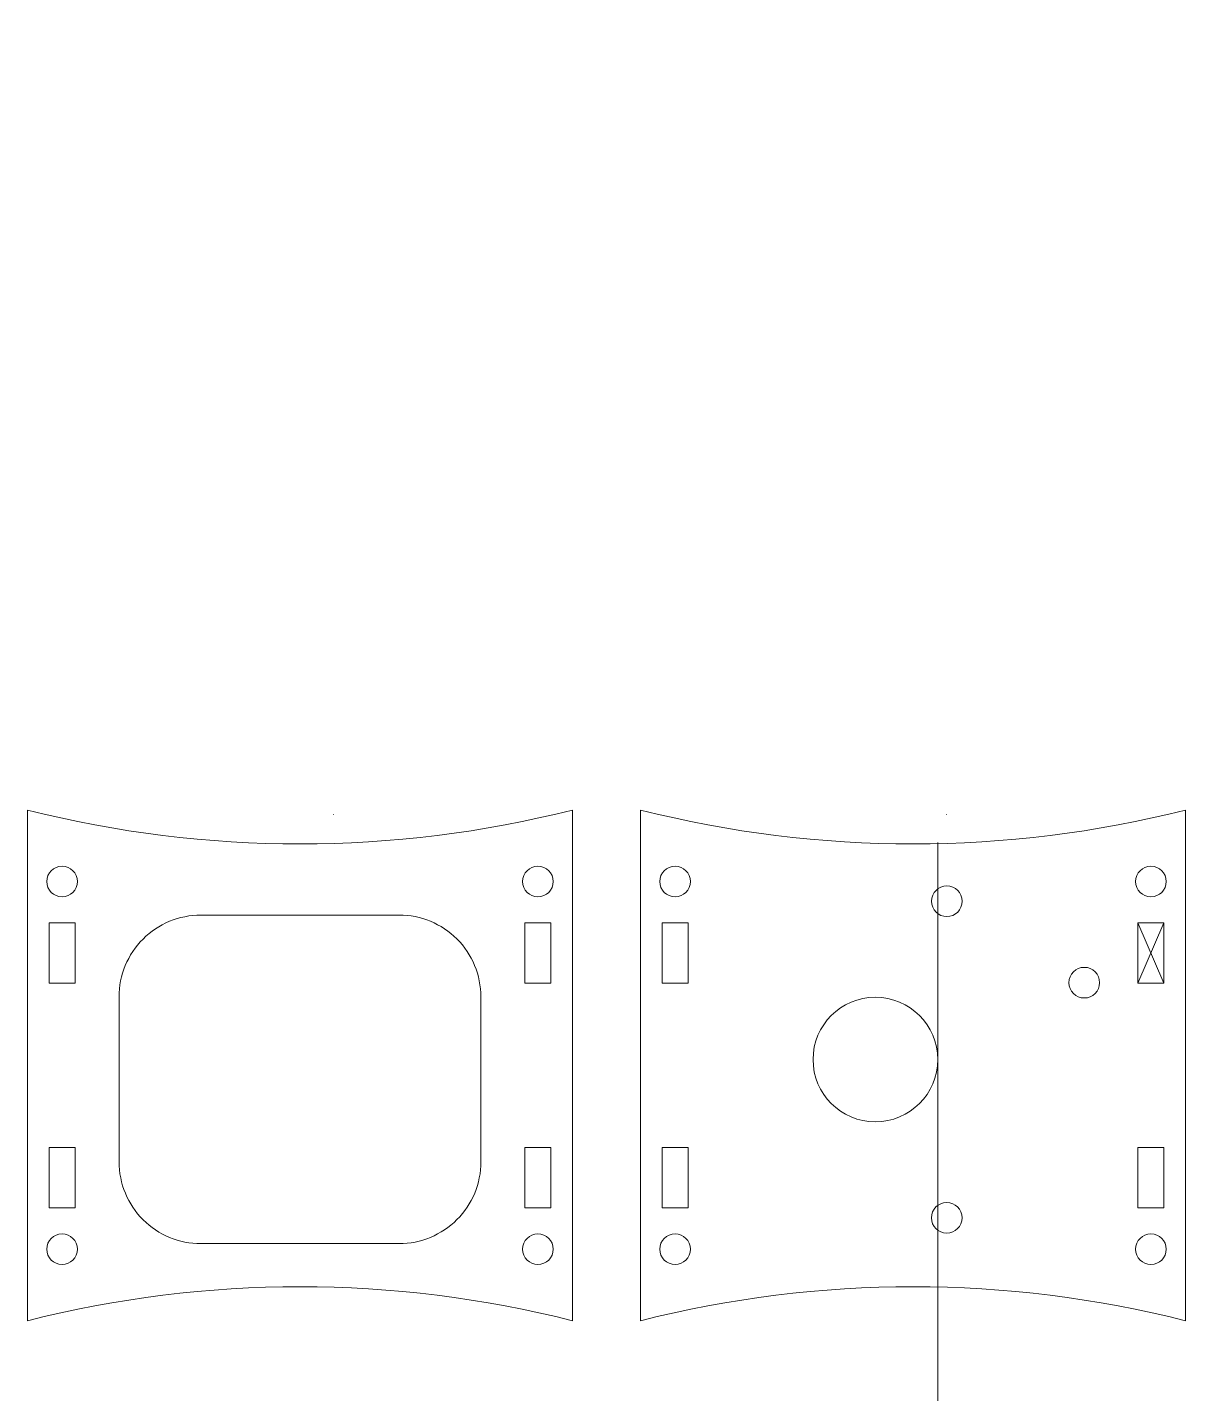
# Model space of a CAD drawing. Header units: millimetres. Extents: x -199 to 58, y -249 to 130.
# Drawn here: x -55.1 to 58.2, y -3.3 to 130.5 of the extents above; entities that cross this region are included whole.
import ezdxf

# ---------------------------------------------------------------- set-up
doc = ezdxf.new("R2010")
doc.units = ezdxf.units.MM
doc.header["$MEASUREMENT"] = 0
doc.layers.add('Layer 1', color=7, linetype='Continuous')

msp = doc.modelspace()

# ---------------------------------------------------------------- linework, layer by layer
at = {"layer": 'Layer 1', "lineweight": 9}
for points, knots in [([(33.9639, 29.4011), (33.9639, 32.77), (31.2329, 35.5011), (27.8639, 35.5011), (27.8639, 35.5011), (24.495, 35.5011), (21.7639, 32.77), (21.7639, 29.4011), (21.7639, 29.4011), (21.7639, 26.0321), (24.495, 23.3011), (27.8639, 23.3011), (27.8639, 23.3011), (31.2328, 23.301), (33.9639, 26.0321), (33.9639, 29.401), (33.9639, 130.468), (33.9639, -172.7329), (33.9639, 29.4011)], [0, 0, 0, 0, 0.2, 0.2, 0.2, 0.2, 0.4, 0.4, 0.4, 0.4, 0.6, 0.6, 0.6, 0.6, 1, 1, 1, 1.0001, 1.0001, 1.0001, 1.0001]), ([(-50.2361, 46.8301), (-50.2361, 47.6585), (-50.9076, 48.3301), (-51.7361, 48.3301), (-51.7361, 48.3301), (-52.5645, 48.3301), (-53.2361, 47.6585), (-53.2361, 46.8301), (-53.2361, 46.8301), (-53.2361, 46.0017), (-52.5645, 45.3301), (-51.7361, 45.3301), (-51.7361, 45.3301), (-50.9077, 45.3301), (-50.2361, 46.0017), (-50.2361, 46.8301)], [0, 0, 0, 0, 0.2, 0.2, 0.2, 0.2, 0.4, 0.4, 0.4, 0.4, 0.6, 0.6, 0.6, 0.6, 1, 1, 1, 1]), ([(-3.6639, 46.8301), (-3.6639, 47.6585), (-4.3355, 48.3301), (-5.1639, 48.3301), (-5.1639, 48.3301), (-5.9924, 48.3301), (-6.6639, 47.6585), (-6.6639, 46.8301), (-6.6639, 46.8301), (-6.6639, 46.0017), (-5.9924, 45.3301), (-5.1639, 45.3301), (-5.1639, 45.3301), (-4.3355, 45.3301), (-3.6639, 46.0017), (-3.6639, 46.8301)], [0, 0, 0, 0, 0.2, 0.2, 0.2, 0.2, 0.4, 0.4, 0.4, 0.4, 0.6, 0.6, 0.6, 0.6, 1, 1, 1, 1]), ([(9.7639, 46.8301), (9.7639, 47.6585), (9.0924, 48.3301), (8.2639, 48.3301), (8.2639, 48.3301), (7.4355, 48.3301), (6.7639, 47.6585), (6.7639, 46.8301), (6.7639, 46.8301), (6.7639, 46.0017), (7.4355, 45.3301), (8.2639, 45.3301), (8.2639, 45.3301), (9.0923, 45.3301), (9.7639, 46.0017), (9.7639, 46.8301)], [0, 0, 0, 0, 0.2, 0.2, 0.2, 0.2, 0.4, 0.4, 0.4, 0.4, 0.6, 0.6, 0.6, 0.6, 1, 1, 1, 1]), ([(56.3361, 46.8301), (56.3361, 47.6585), (55.6645, 48.3301), (54.8361, 48.3301), (54.8361, 48.3301), (54.0076, 48.3301), (53.3361, 47.6585), (53.3361, 46.8301), (53.3361, 46.8301), (53.3361, 46.0017), (54.0076, 45.3301), (54.8361, 45.3301), (54.8361, 45.3301), (55.6645, 45.3301), (56.3361, 46.0017), (56.3361, 46.8301)], [0, 0, 0, 0, 0.2, 0.2, 0.2, 0.2, 0.4, 0.4, 0.4, 0.4, 0.6, 0.6, 0.6, 0.6, 1, 1, 1, 1]), ([(36.3639, 44.9008), (36.3639, 45.7292), (35.6924, 46.4008), (34.8639, 46.4008), (34.8639, 46.4008), (34.0355, 46.4008), (33.3639, 45.7292), (33.3639, 44.9008), (33.3639, 44.9008), (33.3639, 44.0724), (34.0355, 43.4008), (34.8639, 43.4008), (34.8639, 43.4008), (35.6923, 43.4008), (36.3639, 44.0724), (36.3639, 44.9008)], [0, 0, 0, 0, 0.2, 0.2, 0.2, 0.2, 0.4, 0.4, 0.4, 0.4, 0.6, 0.6, 0.6, 0.6, 1, 1, 1, 1]), ([(-38.1558, 11.3754), (-38.1558, 11.3754), (-18.7442, 11.3754), (-18.7442, 11.3754), (-18.7442, 11.3754), (-16.6212, 11.3768), (-14.5856, 12.2214), (-13.0853, 13.7236), (-13.0853, 13.7236), (-11.585, 15.2258), (-10.7429, 17.2523), (-10.7442, 19.3754), (-10.7442, 19.3754), (-10.7442, 19.3754), (-10.7442, 35.5442), (-10.7442, 35.5442), (-10.7442, 35.5442), (-10.7456, 37.6672), (-11.5902, 39.7028), (-13.0924, 41.2031), (-13.0924, 41.2031), (-14.5946, 42.7034), (-16.6212, 43.5455), (-18.7442, 43.5442), (-18.7442, 43.5442), (-18.7442, 43.5442), (-38.1558, 43.5442), (-38.1558, 43.5442), (-38.1558, 43.5442), (-40.2788, 43.5428), (-42.3144, 42.6981), (-43.8147, 41.196), (-43.8147, 41.196), (-45.315, 39.6938), (-46.1571, 37.6672), (-46.1558, 35.5442), (-46.1558, 35.5442), (-46.1558, 35.5442), (-46.1558, 19.3754), (-46.1558, 19.3754), (-46.1558, 19.3754), (-46.1544, 17.2523), (-45.3098, 15.2168), (-43.8076, 13.7165), (-43.8076, 13.7165), (-42.3054, 12.2162), (-40.2788, 11.3741), (-38.1558, 11.3754)], [0, 0, 0, 0, 0.07692308, 0.07692308, 0.07692308, 0.07692308, 0.15384615, 0.15384615, 0.15384615, 0.15384615, 0.23076923, 0.23076923, 0.23076923, 0.23076923, 0.30769231, 0.30769231, 0.30769231, 0.30769231, 0.38461538, 0.38461538, 0.38461538, 0.38461538, 0.46153846, 0.46153846, 0.46153846, 0.46153846, 0.53846154, 0.53846154, 0.53846154, 0.53846154, 0.61538462, 0.61538462, 0.61538462, 0.61538462, 0.69230769, 0.69230769, 0.69230769, 0.69230769, 0.76923077, 0.76923077, 0.76923077, 0.76923077, 0.84615385, 0.84615385, 0.84615385, 0.84615385, 1, 1, 1, 1]), ([(-50.4611, 36.8801), (-50.4611, 36.8801), (-53.0111, 36.8801), (-53.0111, 36.8801), (-53.0111, 36.8801), (-53.0111, 36.8801), (-53.0111, 42.7801), (-53.0111, 42.7801), (-53.0111, 42.7801), (-53.0111, 42.7801), (-50.4611, 42.7801), (-50.4611, 42.7801), (-50.4611, 42.7801), (-50.4611, 42.7801), (-50.4611, 36.8801), (-50.4611, 36.8801)], [0, 0, 0, 0, 0.2, 0.2, 0.2, 0.2, 0.4, 0.4, 0.4, 0.4, 0.6, 0.6, 0.6, 0.6, 1, 1, 1, 1]), ([(-6.4389, 36.8801), (-6.4389, 36.8801), (-3.8889, 36.8801), (-3.8889, 36.8801), (-3.8889, 36.8801), (-3.8889, 36.8801), (-3.8889, 42.7801), (-3.8889, 42.7801), (-3.8889, 42.7801), (-3.8889, 42.7801), (-6.4389, 42.7801), (-6.4389, 42.7801), (-6.4389, 42.7801), (-6.4389, 42.7801), (-6.4389, 36.8801), (-6.4389, 36.8801)], [0, 0, 0, 0, 0.2, 0.2, 0.2, 0.2, 0.4, 0.4, 0.4, 0.4, 0.6, 0.6, 0.6, 0.6, 1, 1, 1, 1]), ([(49.8147, 36.9257), (49.8147, 37.7541), (49.1431, 38.4257), (48.3147, 38.4257), (48.3147, 38.4257), (47.4863, 38.4257), (46.8147, 37.7541), (46.8147, 36.9257), (46.8147, 36.9257), (46.8147, 36.0972), (47.4863, 35.4257), (48.3147, 35.4257), (48.3147, 35.4257), (49.1431, 35.4257), (49.8147, 36.0972), (49.8147, 36.9257)], [0, 0, 0, 0, 0.2, 0.2, 0.2, 0.2, 0.4, 0.4, 0.4, 0.4, 0.6, 0.6, 0.6, 0.6, 1, 1, 1, 1]), ([(-50.4611, 20.7801), (-50.4611, 20.7801), (-53.0111, 20.7801), (-53.0111, 20.7801), (-53.0111, 20.7801), (-53.0111, 20.7801), (-53.0111, 14.8801), (-53.0111, 14.8801), (-53.0111, 14.8801), (-53.0111, 14.8801), (-50.4611, 14.8801), (-50.4611, 14.8801), (-50.4611, 14.8801), (-50.4611, 14.8801), (-50.4611, 20.7801), (-50.4611, 20.7801)], [0, 0, 0, 0, 0.2, 0.2, 0.2, 0.2, 0.4, 0.4, 0.4, 0.4, 0.6, 0.6, 0.6, 0.6, 1, 1, 1, 1]), ([(-6.4389, 14.8801), (-6.4389, 14.8801), (-6.4389, 20.7801), (-6.4389, 20.7801), (-6.4389, 20.7801), (-6.4389, 20.7801), (-3.8889, 20.7801), (-3.8889, 20.7801), (-3.8889, 20.7801), (-3.8889, 20.7801), (-3.8889, 14.8801), (-3.8889, 14.8801), (-3.8889, 14.8801), (-3.8889, 14.8801), (-6.4389, 14.8801), (-6.4389, 14.8801)], [0, 0, 0, 0, 0.2, 0.2, 0.2, 0.2, 0.4, 0.4, 0.4, 0.4, 0.6, 0.6, 0.6, 0.6, 1, 1, 1, 1]), ([(36.35, 13.9013), (36.35, 14.7297), (35.6784, 15.4013), (34.85, 15.4013), (34.85, 15.4013), (34.0216, 15.4013), (33.35, 14.7297), (33.35, 13.9013), (33.35, 13.9013), (33.35, 13.0729), (34.0216, 12.4013), (34.85, 12.4013), (34.85, 12.4013), (35.6784, 12.4013), (36.35, 13.0729), (36.35, 13.9013)], [0, 0, 0, 0, 0.2, 0.2, 0.2, 0.2, 0.4, 0.4, 0.4, 0.4, 0.6, 0.6, 0.6, 0.6, 1, 1, 1, 1]), ([(-50.2361, 10.8301), (-50.2361, 11.6585), (-50.9076, 12.3301), (-51.7361, 12.3301), (-51.7361, 12.3301), (-52.5645, 12.3301), (-53.2361, 11.6585), (-53.2361, 10.8301), (-53.2361, 10.8301), (-53.2361, 10.0017), (-52.5645, 9.3301), (-51.7361, 9.3301), (-51.7361, 9.3301), (-50.9077, 9.3301), (-50.2361, 10.0017), (-50.2361, 10.8301)], [0, 0, 0, 0, 0.2, 0.2, 0.2, 0.2, 0.4, 0.4, 0.4, 0.4, 0.6, 0.6, 0.6, 0.6, 1, 1, 1, 1]), ([(-3.6639, 10.8301), (-3.6639, 11.6585), (-4.3355, 12.3301), (-5.1639, 12.3301), (-5.1639, 12.3301), (-5.9924, 12.3301), (-6.6639, 11.6585), (-6.6639, 10.8301), (-6.6639, 10.8301), (-6.6639, 10.0017), (-5.9924, 9.3301), (-5.1639, 9.3301), (-5.1639, 9.3301), (-4.3355, 9.3301), (-3.6639, 10.0017), (-3.6639, 10.8301)], [0, 0, 0, 0, 0.2, 0.2, 0.2, 0.2, 0.4, 0.4, 0.4, 0.4, 0.6, 0.6, 0.6, 0.6, 1, 1, 1, 1]), ([(9.7639, 10.8301), (9.7639, 11.6585), (9.0924, 12.3301), (8.2639, 12.3301), (8.2639, 12.3301), (7.4355, 12.3301), (6.7639, 11.6585), (6.7639, 10.8301), (6.7639, 10.8301), (6.7639, 10.0017), (7.4355, 9.3301), (8.2639, 9.3301), (8.2639, 9.3301), (9.0923, 9.3301), (9.7639, 10.0017), (9.7639, 10.8301)], [0, 0, 0, 0, 0.2, 0.2, 0.2, 0.2, 0.4, 0.4, 0.4, 0.4, 0.6, 0.6, 0.6, 0.6, 1, 1, 1, 1]), ([(56.3361, 10.8301), (56.3361, 11.6585), (55.6645, 12.3301), (54.8361, 12.3301), (54.8361, 12.3301), (54.0076, 12.3301), (53.3361, 11.6585), (53.3361, 10.8301), (53.3361, 10.8301), (53.3361, 10.0017), (54.0076, 9.3301), (54.8361, 9.3301), (54.8361, 9.3301), (55.6645, 9.3301), (56.3361, 10.0017), (56.3361, 10.8301)], [0, 0, 0, 0, 0.2, 0.2, 0.2, 0.2, 0.4, 0.4, 0.4, 0.4, 0.6, 0.6, 0.6, 0.6, 1, 1, 1, 1])]:
    msp.add_open_spline(points, degree=3, knots=knots, dxfattribs=at)
for points in [[(-55.1361, 53.8301), (-37.621, 49.4008), (-19.279, 49.4008), (-1.7639, 53.8301)], [(-55.1361, 53.8301), (-55.1361, 53.8301), (-55.1361, 3.8301), (-55.1361, 3.8301)], [(-1.7639, 53.8301), (-1.7639, 53.8301), (-1.7639, 3.8301), (-1.7639, 3.8301)], [(4.8639, 53.8301), (4.8639, 53.8301), (4.8639, 3.8301), (4.8639, 3.8301)], [(4.8639, 53.8301), (22.379, 49.4008), (40.721, 49.4008), (58.2361, 53.8301)], [(58.2361, 53.8301), (58.2361, 53.8301), (58.2361, 3.8301), (58.2361, 3.8301)], [(-25.1361, 53.4011), (-25.1361, 53.4011), (-25.1639, 53.4011), (-25.1639, 53.4011)], [(34.8639, 53.4011), (34.8639, 53.4011), (34.8361, 53.4011), (34.8361, 53.4011)], [(6.9889, 42.7801), (6.9889, 42.7801), (6.9889, 36.8801), (6.9889, 36.8801)], [(9.5389, 42.7801), (9.5389, 42.7801), (6.9889, 42.7801), (6.9889, 42.7801)], [(9.5389, 36.8801), (9.5389, 36.8801), (9.5389, 42.7801), (9.5389, 42.7801)], [(53.5611, 36.8801), (53.5611, 36.8801), (53.5611, 42.7801), (53.5611, 42.7801)], [(53.5611, 42.7801), (53.5611, 42.7801), (56.1111, 42.7801), (56.1111, 42.7801)], [(56.1111, 36.8801), (56.1111, 36.8801), (53.5611, 42.7801), (53.5611, 42.7801)], [(53.5611, 36.8801), (53.5611, 36.8801), (56.1111, 42.7801), (56.1111, 42.7801)], [(56.1111, 42.7801), (56.1111, 42.7801), (56.1111, 36.8801), (56.1111, 36.8801)], [(6.9889, 36.8801), (6.9889, 36.8801), (9.5389, 36.8801), (9.5389, 36.8801)], [(56.1111, 36.8801), (56.1111, 36.8801), (53.5611, 36.8801), (53.5611, 36.8801)], [(6.9889, 20.7801), (6.9889, 20.7801), (9.5389, 20.7801), (9.5389, 20.7801)], [(6.9889, 14.8801), (6.9889, 14.8801), (6.9889, 20.7801), (6.9889, 20.7801)], [(9.5389, 20.7801), (9.5389, 20.7801), (9.5389, 14.8801), (9.5389, 14.8801)], [(56.1111, 20.7801), (56.1111, 20.7801), (53.5611, 20.7801), (53.5611, 20.7801)], [(53.5611, 20.7801), (53.5611, 20.7801), (53.5611, 14.8801), (53.5611, 14.8801)], [(56.1111, 14.8801), (56.1111, 14.8801), (56.1111, 20.7801), (56.1111, 20.7801)], [(9.5389, 14.8801), (9.5389, 14.8801), (6.9889, 14.8801), (6.9889, 14.8801)], [(53.5611, 14.8801), (53.5611, 14.8801), (56.1111, 14.8801), (56.1111, 14.8801)], [(-1.7639, 3.8301), (-19.279, 8.2594), (-37.621, 8.2594), (-55.1361, 3.8301)], [(58.2361, 3.8301), (40.721, 8.2594), (22.379, 8.2594), (4.8639, 3.8301)]]:
    msp.add_open_spline(points, degree=3, dxfattribs=at)
at = {"layer": 'Layer 1', "color": 1, "lineweight": 9}
msp.add_open_spline([(-33.6092, -30.8316), (-33.6092, -28.4292), (-35.5567, -26.4816), (-37.9592, -26.4816), (-37.9592, -26.4816), (-40.3616, -26.4816), (-42.3092, -28.4292), (-42.3092, -30.8316), (-42.3092, -30.8316), (-42.3092, -33.2341), (-40.3616, -35.1816), (-37.9592, -35.1816), (-37.9592, -35.1816), (-35.5568, -35.1816), (-33.6092, -33.2341), (-33.6092, -30.8317), (-33.6092, 41.2403), (-33.6092, -174.9756), (-33.6092, -30.8316)], degree=3, knots=[0, 0, 0, 0, 0.2, 0.2, 0.2, 0.2, 0.4, 0.4, 0.4, 0.4, 0.6, 0.6, 0.6, 0.6, 1, 1, 1, 1.0001, 1.0001, 1.0001, 1.0001], dxfattribs=at)

doc.saveas('drawing.dxf')
